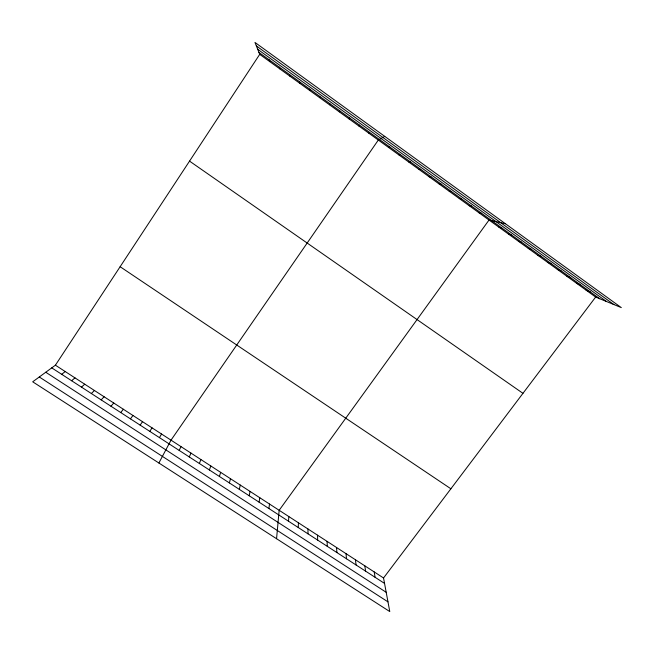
<?xml version="1.0" encoding="UTF-8"?>
<svg xmlns="http://www.w3.org/2000/svg" width="654" height="654" viewBox="0 0 654 654"><rect width="100%" height="100%" fill="white"/><g stroke="black" fill="none" stroke-linecap="round" stroke-linejoin="round"><path stroke-width="0.98" d="M309.71 90.481L309.71 89.124M307.977 533.827L307.993 528.988M298.265 527.541L298.412 522.775M288.52 521.23L288.806 516.546M276.56 538.716L279.16 510.292L489.029 220.03L505.46 223.758M268.933 508.542L269.489 504.021M319.61 97.626L319.765 96.391M259.09 502.166L259.785 497.727M249.223 495.773L250.049 491.407M239.315 489.356L240.28 485.08M229.374 482.922L230.486 478.72M329.477 104.754L329.779 103.626M219.409 476.464L220.651 472.343M209.403 469.981L210.792 465.95M199.364 463.482L200.892 459.533M189.292 456.958L190.968 453.091M339.312 111.859L339.761 110.845M179.188 450.418L181.003 446.633M158.889 462.999L171.013 440.15L378.314 140.046L384.748 136.375M159.445 437.624L161.546 434.011M149.807 431.387L152.047 427.855M349.113 118.946L349.71 118.031M55.41 365.185L383.538 577.981L389.776 611.572L32.7 381.805L55.41 365.185L259.712 54.356L254.962 42.428L621.3 307.609L595.647 297.055L259.712 54.356M140.144 425.125L142.515 421.675M130.44 418.846L132.958 415.478M383.538 577.981L595.647 297.055M120.712 412.543L123.369 409.257M110.959 406.224L113.755 403.019M358.874 126.001L359.626 125.192M101.166 399.88L104.109 396.765M91.347 393.52L94.429 390.487M81.488 387.135L84.718 384.192M71.605 380.734L74.981 377.881M61.689 374.309L65.212 371.546M368.611 133.032L369.502 132.337M388.558 147.444L389.743 146.962M398.76 154.818L400.101 154.45M408.93 162.159L410.418 161.906M419.067 169.484L420.702 169.337M429.163 176.776L430.945 176.743M439.226 184.052L441.156 184.117M449.257 191.295L451.334 191.475M459.255 198.514L461.471 198.8M469.212 205.708L471.575 206.1M479.137 212.885L481.646 213.376M498.888 227.151L501.675 227.854M508.714 234.246L511.641 235.056M518.508 241.326L521.573 242.233M528.26 248.373L531.465 249.387M537.989 255.395L541.332 256.507M547.676 262.401L551.159 263.611M557.339 269.374L560.952 270.691M566.961 276.331L570.713 277.746M576.558 283.264L580.433 284.776M586.115 290.172L590.129 291.774M45.755 372.249L386.195 592.295M39.289 376.982L387.977 601.86M51.74 367.867L384.552 583.425M120.132 266.718L450.884 488.783M189.546 161.121L522.955 393.332M256.343 45.903L613.861 304.551M257.701 49.303L606.552 301.543M258.951 52.443L599.792 298.755M269.17 59.825L269.783 61.631M279.356 67.19L279.814 68.883M289.509 74.523L289.812 76.101M374.202 571.923L375.085 577.294M364.834 565.849L365.594 571.146M355.433 559.75L356.062 564.974M299.63 81.84L299.777 83.303M346.007 553.636L346.514 558.786M336.548 547.504L336.924 552.581M327.065 541.357L327.302 546.352M317.542 535.185L317.656 540.098"/></g></svg>
